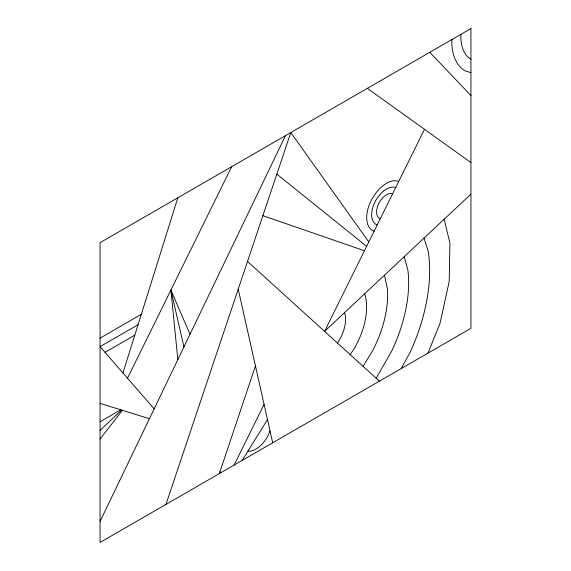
<?xml version="1.0" encoding="UTF-8"?>
<svg xmlns="http://www.w3.org/2000/svg" width="571" height="571" viewBox="0 0 571 571"><rect width="100%" height="100%" fill="white"/><g stroke="black" fill="none" stroke-linecap="round" stroke-linejoin="round"><path stroke-width="0.86" d="M460.99 34.296C460.383 43.303 462.596 54.373 470.939 59.22M452.004 39.478L451.811 41.305A64.609 37.301 -60 0 0 465.187 70.883L470.939 72.653M122.958 372.977L177.831 197.773M165.961 504.4L290.789 132.558L368.795 241.947M219.328 473.587L255.458 365.961M428.007 353.114L440.013 323.314L449.213 281.503L449.919 243.096L444.145 219.243M270.033 430.905L268.291 435.145A22.726 13.119 -60 0 1 249.234 451.268L247.992 451.097M100.061 521.409L285.5 135.613M127.504 378.202L231.669 166.689M234.153 465.037L264.08 404.375M424.503 129.289L324.578 331.366L470.939 194.119M401.235 368.566L410.463 351.679A148.61 85.8 -60 0 0 428.114 250.89L424.025 238.107M376.161 378.188L391.478 351.522A118.889 68.641 -60 0 0 407.88 270.211L404.189 256.707M363.077 366.311L372.92 350.194A89.162 51.483 -60 0 0 387.381 288.683L384.454 275.215M242.275 460.34L267.485 419.564M350.159 354.584L354.298 348.524A59.441 34.317 -60 0 0 365.176 295.364L364.519 293.908M337.418 343.021L338.16 342.043A29.721 17.159 -60 0 0 345.255 315.099L344.47 312.715M100.061 438.992L122.415 410.313M100.061 430.384L121.602 410.064M100.061 338.139L141.337 314.314M138.082 324.699L100.061 346.647L154.163 408.857M105.021 352.35L134.806 335.156M100.061 421.776L120.788 409.807M398.779 181.3L394.797 180.679A27.972 16.152 -60 0 0 369.765 203.604A27.972 16.152 -60 0 0 373.777 231.055L374.155 231.112M100.061 403.39L149.438 418.686M262.888 215.674L364.434 250.755M367.367 88.348L470.939 162.571M276.835 174.119L366.618 246.351M247.529 261.432L379.43 381.157M429.77 52.318L470.939 95.557M219.963 471.703L220.684 472.809M177.831 359.609L170.907 290.068L190.015 334.263M170.907 290.068L183.926 346.94M238.221 289.147L272.695 442.782M380.293 218.693A13.99 8.073 -60 0 1 378.744 203.54A13.99 8.073 -60 0 1 392.641 193.719M377.203 224.938A20.977 12.112 -60 0 1 374.876 202.205A20.977 12.112 -60 0 1 395.732 187.481M470.939 28.55L100.061 242.675L100.061 542.45L470.939 328.325L470.939 28.55"/></g></svg>
